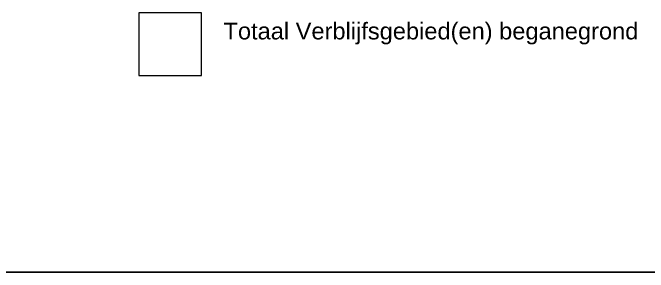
# Model space of a CAD drawing. Header units: millimetres. Extents: x 0 to 59350, y 0 to 29700.
# Drawn here: x 25401 to 29198, y 15654 to 17202 of the extents above; entities that cross this region are included whole.
import ezdxf

# ---------------------------------------------------------------- set-up
doc = ezdxf.new("R2010")
doc.units = ezdxf.units.MM
doc.layers.add('Standard', color=7, linetype='Continuous', lineweight=25)
doc.styles.add('ARIAL', font='arial.ttf')

msp = doc.modelspace()

# ---------------------------------------------------------------- linework, layer by layer
at = {"layer": 'Standard', "color": 7, "linetype": 'Continuous', "lineweight": 18}
for p, q in [((26529.1, 17202.1), (26154.1, 17202.1)), ((26154.1, 17202.1), (26154.1, 16827.1)), ((26529.1, 16827.1), (26529.1, 17202.1)), ((26154.1, 16827.1), (26529.1, 16827.1))]:
    msp.add_line(p, q, dxfattribs=at)
at = {"layer": 'Standard', "color": 7, "linetype": 'Continuous', "lineweight": -3}
msp.add_line((23602.3, 15653.5), (29901.8, 15653.5), dxfattribs=at)

# ---------------------------------------------------------------- texts
at = {"layer": 'Standard', "color": 3, "linetype": 'Continuous', "lineweight": 100, "insert": (26660.6, 17012.7), "char_height": 100, "width": 2520.344, "attachment_point": 7, "style": 'ARIAL'}
msp.add_mtext('\\W1.01;Totaal\\~Verblijfsgebied(en)\\~beganegrond', dxfattribs=at)

doc.saveas('drawing.dxf')
